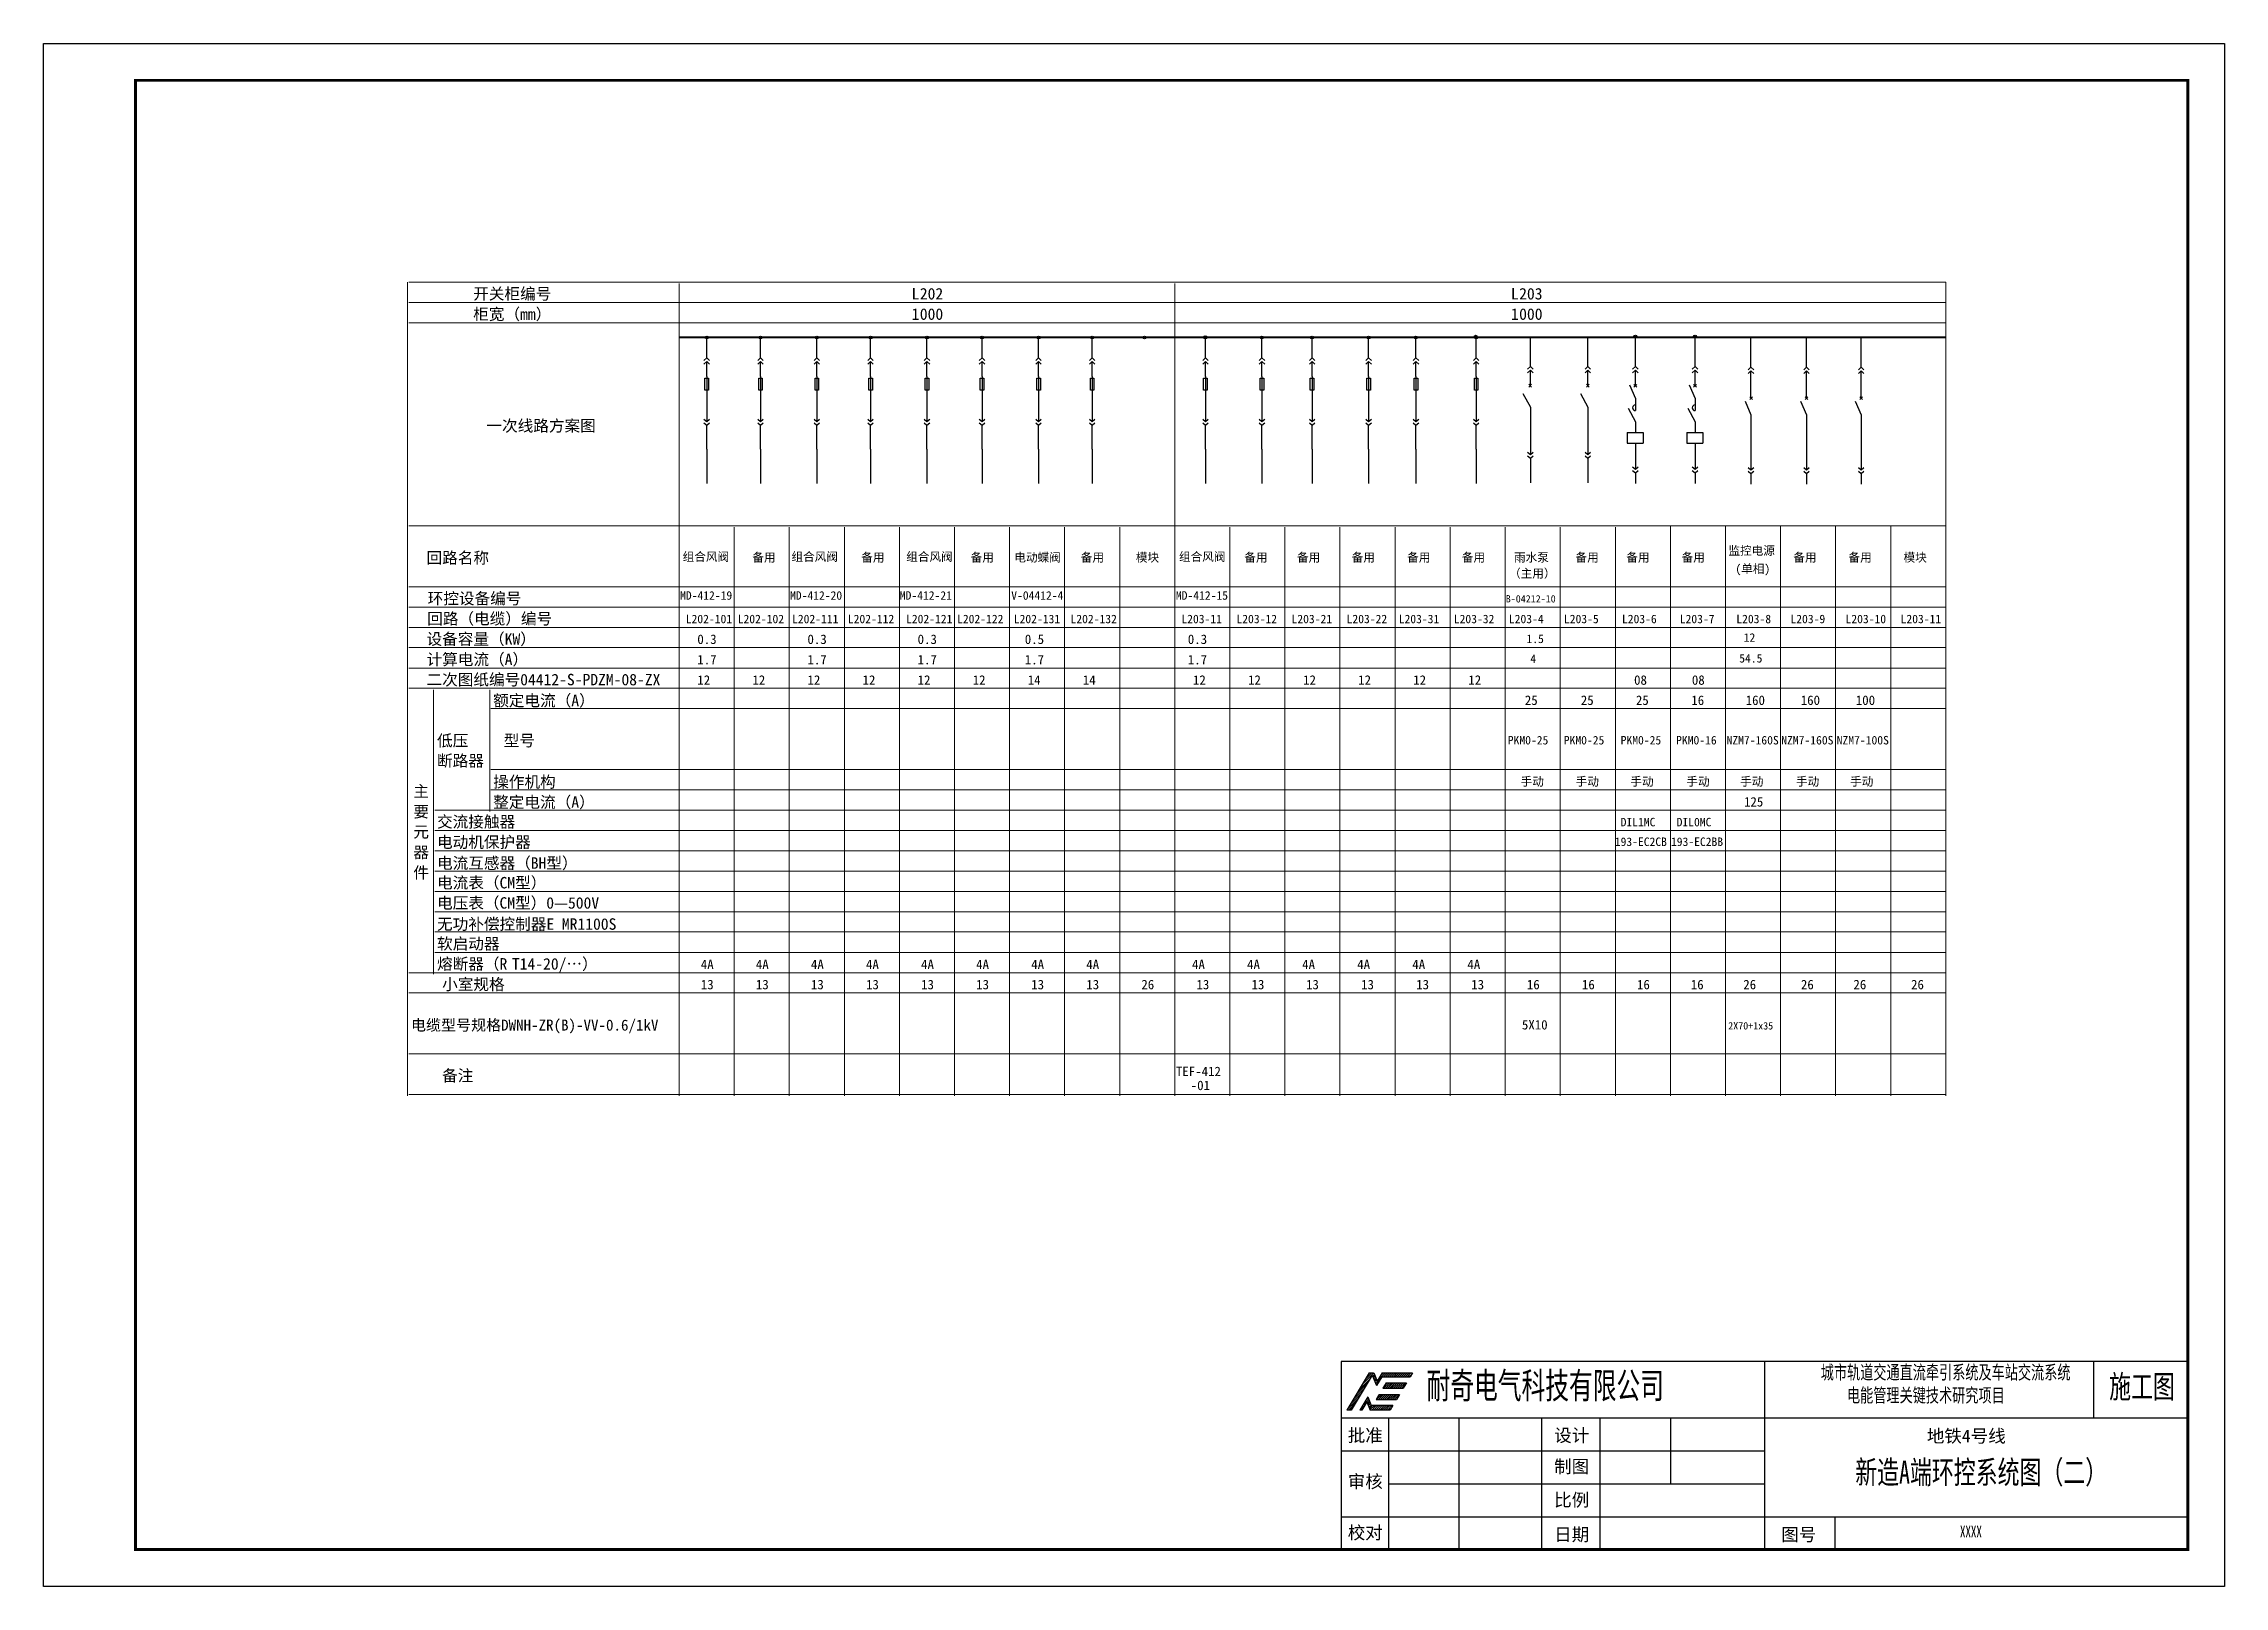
# Model space of a CAD drawing. Extents: x 816817 to 1103369, y -233155 to -214053.
# Drawn here: x 1091489 to 1103369, y -222453 to -214053 of the extents above; entities outside this region: 3.
import ezdxf
from ezdxf.enums import TextEntityAlignment as Align

# ---------------------------------------------------------------- set-up
doc = ezdxf.new("R2010")
doc.units = 0
doc.header["$LTSCALE"] = 100
doc.header["$MEASUREMENT"] = 0
doc.linetypes.add('AUSGEZOGEN', pattern=[0])
doc.linetypes.add('CONTINOUS', pattern=[2.5, 1.25, 0.25, 0.25, 0.25, 0.25, 0.25])
doc.layers.get('0').update_dxf_attribs({"color": 252, "linetype": 'CONTINUOUS'})
for name, color, linetype in [('SINGLELINE', 7, 'CONTINUOUS'), ('图框', 4, 'CONTINUOUS'), ('文字', 7, 'CONTINUOUS'), ('标注 @ 100', 7, 'CONTINUOUS')]:
    doc.layers.add(name, color=color, linetype=linetype)
doc.styles.add('CZ', font='romans.shx', dxfattribs={"width": 0.7, "bigfont": 'hztxt.shx'})
doc.styles.add('HT', font='simhei.ttf')
doc.styles.get("Standard").update_dxf_attribs({"font": 'COMPLEX', "width": 0.666667, "bigfont": 'DXT'})
doc.styles.add('WEN', font='', dxfattribs={"width": 0.7})
doc.styles.add('WMF-宋体1', font='')
doc.styles.get('WEN').set_extended_font_data('SimSun')
doc.styles.get('WMF-宋体1').set_extended_font_data('SimSun')
pattern_1 = [(45, (965297.757, -248823.082), (-26.60573, 26.60573), [])]

# ---------------------------------------------------------------- blocks, each defined once
blk = doc.blocks.new('图框')
at = {"layer": '图框'}
h = blk.add_hatch(dxfattribs=at)
h.set_pattern_fill('ANSI31', color=5, scale=11.850767)
h.set_pattern_definition(pattern_1)
h.paths.add_polyline_path([(1013864, -235026), (1013937, -234905), (1013353, -234905), (1013257, -234665), (1013039, -235026), (1013091, -235026), (1013227, -234800), (1013318, -235026)], flags=17)
h.paths.add_polyline_path([(1012684, -235026), (1012807, -235026), (1013380, -234075), (1013493, -234358), (1013636, -234122), (1014409, -234122), (1014474, -234014), (1013649, -234014), (1013511, -234242), (1013420, -234014), (1013294, -234014)])
h = blk.add_hatch(dxfattribs=at)
h.set_pattern_fill('ANSI31', color=256, scale=11.850767)
h.set_pattern_definition(pattern_1)
h.paths.add_polyline_path([(1014312, -234282), (1013758, -234282), (1013666, -234434), (1014220, -234434)])
h.paths.add_polyline_path([(1014121, -234599), (1013567, -234599), (1013483, -234738), (1014037, -234738)])
h = blk.add_hatch(dxfattribs=at)
h.set_pattern_fill('ANSI31', color=3, scale=11.850767)
h.set_pattern_definition(pattern_1)
h.paths.add_polyline_path([(1013758, -234282), (1013666, -234434), (1014220, -234434), (1014312, -234282)])
h.paths.add_polyline_path([(1013567, -234599), (1013483, -234738), (1014037, -234738), (1014121, -234599)])
for p, q in [((1012536, -233704), (1012536, -238826)), ((1013294, -234014), (1012684, -235026)), ((1013294, -234014), (1013417, -234014)), ((1013420, -234014), (1013511, -234242)), ((1013649, -234014), (1013511, -234242)), ((1013649, -234014), (1014474, -234014)), ((1014474, -234014), (1014409, -234122)), ((1024062, -233704), (1024062, -238826)), ((1033026, -233704), (1033026, -235240)), ((1035587, -238826), (1035587, -233704)), ((1013380, -234075), (1012807, -235026)), ((1013380, -234075), (1013493, -234358)), ((1013567, -234599), (1013483, -234738)), ((1013636, -234122), (1013493, -234358)), ((1013567, -234599), (1014121, -234599)), ((1013636, -234122), (1014409, -234122)), ((1013758, -234282), (1013666, -234434)), ((1013666, -234434), (1014220, -234434)), ((1013758, -234282), (1014312, -234282)), ((1014121, -234599), (1014037, -234738)), ((1014312, -234282), (1014220, -234434)), ((1012807, -235026), (1012684, -235026)), ((1013257, -234665), (1013039, -235026)), ((1013091, -235026), (1013039, -235026)), ((1013227, -234800), (1013091, -235026)), ((1013227, -234800), (1013318, -235026)), ((1013257, -234665), (1013353, -234905)), ((1013864, -235026), (1013318, -235026)), ((1013937, -234905), (1013353, -234905)), ((1013483, -234738), (1014037, -234738)), ((1013937, -234905), (1013864, -235026)), ((1012536, -235240), (1024062, -235240)), ((1013817, -235240), (1013817, -238826)), ((1015737, -235240), (1015737, -238826)), ((1017985, -235240), (1017985, -237033)), ((1019579, -235240), (1019579, -238826)), ((1021500, -235240), (1021500, -237033)), ((1024062, -235240), (1035587, -235240)), ((1012536, -236137), (1024062, -236137)), ((1013817, -237033), (1024062, -237033)), ((1024062, -237033), (1024062, -237033)), ((1012536, -237930), (1024062, -237930)), ((1024062, -237930), (1035587, -237930)), ((1025982, -237930), (1025982, -238826)), ((1012536, -238826), (1035587, -238826))]:
    blk.add_line(p, q, dxfattribs=at)
at = {"layer": '图框', "lineweight": 30}
for p, q in [((1035587, -233704), (1012536, -233704)), ((1012536, -233704), (1012536, -238826))]:
    blk.add_line(p, q, dxfattribs=at)
at = {"layer": '图框', "linetype": 'CONTINOUS'}
for p, q in [((1017985, -237033), (1017985, -238826)), ((1021500, -238826), (1021500, -238826))]:
    blk.add_line(p, q, dxfattribs=at)
at = {"layer": '图框', "color": 0, "ltscale": 0.2, "style": 'HT'}
for s, p in [('批准', (1012711, -235889)), ('设计', (1018334, -235889)), ('地铁4号线', (1028485, -235907)), ('制图', (1018334, -236736)), ('审核', (1012711, -237145)), ('比例', (1018334, -237647)), ('校对', (1012711, -238539)), ('日期', (1018334, -238589)), ('图号', (1024520, -238589))]:
    blk.add_text(s, height=350, dxfattribs=at).set_placement(p)
at = {"layer": '图框', "color": 0, "insert": (1014858, -234002), "char_height": 711.05, "attachment_point": 1}
blk.add_mtext_dynamic_manual_height_columns('{\\fSimSun|b0|i0|c134|p2;耐奇电气科技有限公司}', width=8427.24, gutter_width=12.5, heights=[0], dxfattribs=at)
blk = doc.blocks.new('X2')
at = {"layer": 'SINGLELINE'}
for p, q in [((150.76, 253.71), (151.5, 254.45)), ((150.76, 252.72), (151.5, 253.46)), ((152.24, 253.71), (151.5, 254.45)), ((152.24, 252.72), (151.5, 253.46)), ((150.76, 237.79), (151.5, 237.15)), ((151.5, 237.15), (152.24, 237.79)), ((150.76, 236.8), (151.5, 236.16)), ((151.5, 236.16), (152.24, 236.8)), ((151.5, 229.61), (151.5, 236.3)), ((151.5, 229.61), (151.5, 220.26))]:
    blk.add_line(p, q, dxfattribs=at)
at = {"layer": 'SINGLELINE', "color": 7}
for points in [[(151.5, 254.45), (151.5, 260)], [(151.5, 250.1), (151.5, 253.46)], [(151.5, 249.4), (151.5, 253.46)], [(151.5, 249.4), (151.5, 237.15)]]:
    blk.add_lwpolyline(points, dxfattribs=at)
at = {"layer": 'SINGLELINE'}
blk.add_lwpolyline([(151.01, 248.92), (151.99, 248.92), (151.99, 245.63), (151.01, 245.63)], close=True, dxfattribs=at)
at = {"layer": 'SINGLELINE', "color": 7, "linetype": 'AUSGEZOGEN'}
for radius in [0.396, 0.198]:
    blk.add_circle((151.5, 260), radius, dxfattribs=at)
blk = doc.blocks.new('1231')
at = {"layer": 'SINGLELINE', "linetype": 'Continuous'}
for p, q in [((135.36, 251.06), (136.11, 251.81)), ((135.36, 250.06), (136.11, 250.81)), ((136.86, 251.06), (136.11, 251.81)), ((136.86, 250.06), (136.11, 250.81)), ((133.9, 233.84), (138.26, 233.84)), ((136.11, 236.74), (136.11, 233.84)), ((133.9, 230.93), (138.26, 230.93)), ((135.36, 224.47), (136.11, 223.82)), ((135.36, 223.47), (136.11, 222.82)), ((136.11, 223.82), (136.86, 224.47)), ((136.11, 222.82), (136.86, 223.47)), ((136.11, 222.82), (136.11, 222.78)), ((136.11, 222.82), (136.11, 219.92))]:
    blk.add_line(p, q, dxfattribs=at)
for points in [[(136.11, 251.81), (136.11, 259.92)], [(136.11, 246.71), (136.11, 250.81)], [(136.11, 247.42), (136.11, 250.81)], [(134.48, 246.79), (136.11, 243.04)], [(136.48, 246.94), (135.73, 246.19)], [(135.73, 246.94), (136.48, 246.19)], [(134.11, 240.49), (136.11, 236.74)], [(136.11, 243.04), (136.11, 239.8)], [(133.9, 233.84), (133.9, 230.93)], [(138.26, 233.84), (138.26, 230.93)], [(136.11, 230.93), (136.11, 223.82)]]:
    blk.add_lwpolyline(points, dxfattribs=at)
for radius in [0.4, 0.2]:
    blk.add_circle((136.11, 259.92), radius, dxfattribs=at)
blk.add_arc((136.11, 240.57), 0.768, 90, 270, dxfattribs=at)
blk.add_point((136.11, 259.92), dxfattribs=at)

msp = doc.modelspace()

# ---------------------------------------------------------------- linework, layer by layer
for p, q in [((1100775, -215829), (1100790, -215814)), ((1100775, -215849), (1100790, -215834)), ((1100805, -215829), (1100790, -215814)), ((1100805, -215849), (1100790, -215834)), ((1101077, -215829), (1101092, -215814)), ((1101077, -215849), (1101092, -215834)), ((1101107, -215829), (1101092, -215814)), ((1101107, -215849), (1101092, -215834)), ((1101375, -215829), (1101390, -215814)), ((1101375, -215849), (1101390, -215834)), ((1101405, -215829), (1101390, -215814)), ((1101405, -215849), (1101390, -215834)), ((1100790, -216172), (1100790, -216232)), ((1101092, -216172), (1101092, -216232)), ((1101390, -216172), (1101390, -216232)), ((1100775, -216361), (1100790, -216374)), ((1100775, -216381), (1100790, -216394)), ((1100790, -216374), (1100805, -216361)), ((1100790, -216394), (1100805, -216381)), ((1100790, -216394), (1100790, -216452)), ((1100790, -216394), (1100790, -216395)), ((1101077, -216361), (1101092, -216374)), ((1101077, -216381), (1101092, -216394)), ((1101092, -216374), (1101107, -216361)), ((1101092, -216394), (1101107, -216381)), ((1101092, -216394), (1101092, -216452)), ((1101092, -216394), (1101092, -216395)), ((1101375, -216361), (1101390, -216374)), ((1101375, -216381), (1101390, -216394)), ((1101390, -216374), (1101405, -216361)), ((1101390, -216394), (1101405, -216381)), ((1101390, -216394), (1101390, -216395)), ((1101390, -216394), (1101390, -216452))]:
    msp.add_line(p, q)
at = {"color": 7, "lineweight": 0}
for points in [[(1093471, -215352), (1093471, -219782)], [(1093479, -215352), (1101851, -215352)], [(1094951, -215359), (1094951, -219782)], [(1101851, -215352), (1101851, -219782)], [(1093479, -215463), (1101851, -215463)], [(1093479, -215573), (1101851, -215573)], [(1093479, -216679), (1101851, -216679)], [(1095251, -216686), (1095251, -219782)], [(1095551, -216686), (1095551, -219782)], [(1095851, -216686), (1095851, -219782)], [(1096151, -216686), (1096151, -219782)], [(1096451, -216686), (1096451, -219782)], [(1096751, -216686), (1096751, -219782)], [(1097051, -216686), (1097051, -219782)], [(1097351, -216686), (1097351, -219782)], [(1097951, -216686), (1097951, -219782)], [(1098251, -216686), (1098251, -219782)], [(1098551, -216686), (1098551, -219782)], [(1098851, -216686), (1098851, -219782)], [(1099151, -216686), (1099151, -219782)], [(1099451, -216686), (1099451, -219782)], [(1099751, -216686), (1099751, -219782)], [(1100051, -216686), (1100051, -219782)], [(1100351, -216679), (1100351, -219782)], [(1100651, -216679), (1100651, -219782)], [(1100951, -216679), (1100951, -219782)], [(1101251, -216679), (1101251, -219782)], [(1101251, -216679), (1101251, -219782)], [(1101551, -216679), (1101551, -219782)], [(1093479, -217011), (1101851, -217011)], [(1093479, -217121), (1101851, -217121)], [(1093479, -217232), (1101851, -217232)], [(1093479, -217342), (1101851, -217342)], [(1093479, -217453), (1101851, -217453)], [(1093479, -217563), (1101851, -217563)], [(1093613, -217571), (1093613, -219119)], [(1093919, -217571), (1093919, -218234)], [(1093926, -217674), (1101851, -217674)], [(1093926, -218006), (1101851, -218006)], [(1093926, -218116), (1101851, -218116)], [(1093620, -218227), (1101851, -218227)], [(1093620, -218337), (1101851, -218337)], [(1093620, -218448), (1101851, -218448)], [(1093620, -218559), (1101851, -218559)], [(1093620, -218669), (1101851, -218669)], [(1093620, -218780), (1101851, -218780)], [(1093620, -218890), (1101851, -218890)], [(1093620, -219001), (1101851, -219001)], [(1093479, -219112), (1101851, -219112)], [(1093479, -219222), (1101851, -219222)], [(1093479, -219554), (1101851, -219554)], [(1093479, -219775), (1101851, -219775)]]:
    msp.add_lwpolyline(points, dxfattribs=at)
at = {"color": 1, "lineweight": 0}
msp.add_lwpolyline([(1097651, -215359), (1097651, -219782)], dxfattribs=at)
for points in [[(1100790, -215814), (1100790, -215652)], [(1101092, -215814), (1101092, -215652)], [(1101390, -215814), (1101390, -215652)], [(1100790, -215981), (1100790, -215834)], [(1100790, -215967), (1100790, -215834)], [(1101092, -215981), (1101092, -215834)], [(1101092, -215967), (1101092, -215834)], [(1101390, -215967), (1101390, -215834)], [(1101390, -215981), (1101390, -215834)], [(1100798, -215976), (1100783, -215991)], [(1100783, -215976), (1100798, -215991)], [(1101100, -215976), (1101085, -215991)], [(1101085, -215976), (1101100, -215991)], [(1101383, -215976), (1101398, -215991)], [(1101398, -215976), (1101383, -215991)], [(1100758, -216000), (1100790, -216075)], [(1100790, -216075), (1100790, -216172)], [(1101060, -216000), (1101092, -216075)], [(1101092, -216075), (1101092, -216172)], [(1101358, -216000), (1101390, -216075)], [(1101390, -216075), (1101390, -216172)], [(1100790, -216232), (1100790, -216374)], [(1101092, -216232), (1101092, -216374)], [(1101390, -216232), (1101390, -216374)]]:
    msp.add_lwpolyline(points)
for radius in [8, 4]:
    msp.add_circle((1097817, -215652), radius)
msp.add_point((1097817, -215652))
at = {"layer": 'SINGLELINE', "linetype": 'Continuous'}
for p, q in [((1099573, -215826), (1099588, -215811)), ((1099573, -215846), (1099588, -215831)), ((1099603, -215826), (1099588, -215811)), ((1099603, -215846), (1099588, -215831)), ((1099886, -215826), (1099901, -215811)), ((1099886, -215846), (1099901, -215831)), ((1099916, -215826), (1099901, -215811)), ((1099916, -215846), (1099901, -215831)), ((1099588, -216033), (1099588, -216149)), ((1099901, -216033), (1099901, -216149)), ((1099573, -216278), (1099588, -216291)), ((1099573, -216298), (1099588, -216311)), ((1099588, -216291), (1099603, -216278)), ((1099588, -216311), (1099603, -216298)), ((1099588, -216311), (1099588, -216445)), ((1099588, -216311), (1099588, -216312)), ((1099886, -216278), (1099901, -216291)), ((1099886, -216298), (1099901, -216311)), ((1099901, -216291), (1099916, -216278)), ((1099901, -216311), (1099916, -216298)), ((1099901, -216311), (1099901, -216445)), ((1099901, -216311), (1099901, -216312))]:
    msp.add_line(p, q, dxfattribs=at)
at = {"layer": 'SINGLELINE', "const_width": 10}
for points in [[(1094951, -215652), (1095101, -215652)], [(1095101, -215652), (1095251, -215652)], [(1095251, -215652), (1095401, -215652)], [(1095401, -215652), (1095551, -215652)], [(1095551, -215652), (1095701, -215652)], [(1095701, -215652), (1095851, -215652)], [(1095851, -215652), (1096001, -215652)], [(1096001, -215652), (1096151, -215652)], [(1096151, -215652), (1096301, -215652)], [(1096301, -215652), (1096451, -215652)], [(1096451, -215652), (1096601, -215652)], [(1096601, -215652), (1096751, -215652)], [(1096751, -215652), (1096901, -215652)], [(1096901, -215652), (1097051, -215652)], [(1097051, -215652), (1097201, -215652)], [(1097201, -215652), (1097351, -215652)], [(1097351, -215652), (1097501, -215652)], [(1097501, -215652), (1097651, -215652)], [(1097651, -215652), (1097801, -215652)], [(1097801, -215652), (1097951, -215652)], [(1097951, -215652), (1098101, -215652)], [(1098101, -215652), (1098251, -215652)], [(1098251, -215652), (1098401, -215652)], [(1098401, -215652), (1098551, -215652)], [(1098551, -215652), (1098701, -215652)], [(1098701, -215652), (1098851, -215652)], [(1098851, -215652), (1099001, -215652)], [(1099001, -215652), (1099151, -215652)], [(1099151, -215652), (1099301, -215652)], [(1099301, -215652), (1099451, -215652)], [(1099451, -215652), (1099601, -215652)], [(1099601, -215652), (1099751, -215652)], [(1099751, -215652), (1099901, -215652)], [(1099901, -215652), (1100051, -215652)], [(1100051, -215652), (1100201, -215652)], [(1100201, -215652), (1101851, -215652)]]:
    msp.add_lwpolyline(points, dxfattribs=at)
at = {"layer": 'SINGLELINE', "linetype": 'Continuous'}
for points in [[(1099588, -215811), (1099588, -215649)], [(1099901, -215811), (1099901, -215649)], [(1099588, -215899), (1099588, -215831)], [(1099588, -215913), (1099588, -215831)], [(1099901, -215913), (1099901, -215831)], [(1099901, -215899), (1099901, -215831)], [(1099547, -215958), (1099588, -216033)], [(1099595, -215908), (1099580, -215923)], [(1099580, -215908), (1099595, -215923)], [(1099861, -215958), (1099901, -216033)], [(1099894, -215908), (1099909, -215923)], [(1099909, -215908), (1099894, -215923)], [(1099588, -216149), (1099588, -216291)], [(1099901, -216149), (1099901, -216291)]]:
    msp.add_lwpolyline(points, dxfattribs=at)
at = {"layer": 'SINGLELINE', "color": 7, "linetype": 'AUSGEZOGEN'}
for radius in [7.92, 3.96]:
    msp.add_circle((1097486, -215653), radius, dxfattribs=at)
at = {"layer": 'SINGLELINE', "linetype": 'Continuous'}
for radius in [8, 4]:
    msp.add_circle((1099290, -215649), radius, dxfattribs=at)
msp.add_point((1099290, -215649), dxfattribs=at)
at = {"layer": '图框'}
msp.add_lwpolyline([(1091489, -214053), (1103369, -214053), (1103369, -222453), (1091489, -222453)], close=True, dxfattribs=at)
at = {"layer": '图框', "const_width": 16}
msp.add_lwpolyline([(1091989, -214253), (1103169, -214253), (1103169, -222253), (1091989, -222253)], close=True, dxfattribs=at)

# ---------------------------------------------------------------- block references
at = {"xscale": 20, "yscale": 20, "zscale": 20}
for p in [(1097438, -220847), (1097763, -220847)]:
    msp.add_blockref('1231', p, dxfattribs=at)
at = {"layer": 'SINGLELINE', "xscale": 20, "yscale": 20, "zscale": 20}
for p in [(1092071, -220853), (1092364, -220853), (1092671, -220853), (1092964, -220853), (1093271, -220853), (1093571, -220853), (1093879, -220853), (1094171, -220853), (1094788, -220853), (1095096, -220853), (1095369, -220853), (1095677, -220853), (1095935, -220853), (1096263, -220853)]:
    msp.add_blockref('X2', p, dxfattribs=at)
at = {"layer": '图框', "color": 0, "linetype": 'CONTINOUS', "xscale": 0.1999999999534339, "yscale": 0.1999999999970896, "zscale": 0.2}
msp.add_blockref('图框', (896051, -174488), dxfattribs=at)

# ---------------------------------------------------------------- texts
at = {"color": 7, "lineweight": 0, "style": 'WMF-宋体1'}
for s, height, p in [('        开关柜编号', 62.36, (1093490, -215446)), ('L', 62.4, (1096217, -215446)), ('L', 62.4, (1099482, -215446)), ('        柜宽（mm）', 62.36, (1093490, -215557)), ('1', 62.4, (1096217, -215557)), ('202', 62.4, (1096262, -215446)), ('000', 62.4, (1096262, -215557)), ('1', 62.4, (1099482, -215557)), ('203', 62.4, (1099527, -215446)), ('000', 62.4, (1099527, -215557)), ('一次线路方案图', 62.4, (1093901, -216165)), ('监控电源', 46.4, (1100667, -216837)), ('  回路名称', 62.4, (1093490, -216884)), ('组合风阀', 46.4, (1094970, -216870)), ('备用', 46.4, (1095350, -216874)), ('组合风阀', 46.4, (1095563, -216870)), ('备用', 46.4, (1095943, -216874)), ('组合风阀', 46.4, (1096188, -216870)), ('备用', 46.4, (1096539, -216874)), ('电动蝶阀', 46.4, (1096777, -216874)), ('备用', 46.4, (1097139, -216874)), ('模块', 46.4, (1097439, -216874)), ('组合风阀', 46.4, (1097674, -216870)), ('备用', 46.4, (1098030, -216874)), ('备用', 46.4, (1098317, -216874)), ('备用', 46.4, (1098615, -216874)), ('备用', 46.4, (1098917, -216874)), ('备用', 46.4, (1099215, -216874)), ('雨水泵', 46.4, (1099499, -216874)), ('（主用）', 46.4, (1099472, -216961)), ('备用', 46.4, (1099834, -216874)), ('备用', 46.4, (1100111, -216874)), ('备用', 46.4, (1100412, -216874)), ('(单相)', 46.4, (1100705, -216936)), ('备用', 46.4, (1101021, -216874)), ('备用', 46.4, (1101321, -216874)), ('模块', 46.4, (1101621, -216874)), ('环控设备编号', 62.4, (1093581, -217105)), ('MD-412-19', 46.4, (1094956, -217081)), ('MD-412-20', 46.4, (1095555, -217081)), ('MD-412-21', 46.4, (1096153, -217081)), ('MD-412-15', 46.4, (1097657, -217081)), (' 回路（电缆）编号', 62.4, (1093536, -217215)), ('L202-101', 46.4, (1094987, -217209)), ('L202-102', 46.4, (1095270, -217209)), ('L202-111', 46.4, (1095566, -217209)), ('L202-112', 46.4, (1095870, -217209)), ('L202-121', 46.4, (1096187, -217209)), ('L202-122', 46.4, (1096465, -217209)), ('L202-131', 46.4, (1096774, -217209)), ('L202-132', 46.4, (1097083, -217209)), ('L203-11', 46.4, (1097687, -217209)), ('L203-12', 46.4, (1097987, -217209)), ('L203-21', 46.4, (1098287, -217209)), ('L203-22', 46.4, (1098587, -217209)), ('L203-31', 46.4, (1098871, -217209)), ('L203-32', 46.4, (1099171, -217209)), ('B-04212-10', 40, (1099454, -217096)), ('L203-4', 46.4, (1099471, -217209)), ('L203-5', 46.4, (1099771, -217209)), ('L203-6', 46.4, (1100087, -217209)), ('L203-7', 46.4, (1100402, -217209)), ('L203-8', 46.4, (1100710, -217209)), ('L203-9', 46.4, (1101005, -217209)), ('L203-10', 46.4, (1101305, -217209)), ('L203-11', 46.4, (1101605, -217209)), ('  设备容量（KW）', 62.4, (1093490, -217326)), ('0.3', 51.5, (1095050, -217322)), ('0.3', 51.5, (1095650, -217322)), ('0.3', 51.5, (1096250, -217322)), ('0.5', 51.5, (1096834, -217322)), ('0.3', 51.5, (1097722, -217322)), ('1.5', 46.4, (1099567, -217317)), ('12', 46.4, (1100750, -217310)), ('  计算电流（A）', 62.4, (1093490, -217437)), ('1.7', 51.5, (1095050, -217433)), ('1.7', 51.5, (1095650, -217433)), ('1.7', 51.5, (1096250, -217433)), ('1.7', 51.5, (1096834, -217433)), ('1.7', 51.5, (1097722, -217433)), ('4', 46.4, (1099588, -217425)), ('54.5', 46.4, (1100726, -217423)), ('  二次图纸编号04412-S-PDZM-08-ZX', 62.36, (1093490, -217547)), ('12', 51.5, (1095050, -217544)), ('12', 51.5, (1095350, -217544)), ('12', 51.5, (1095650, -217544)), ('12', 51.5, (1095950, -217544)), ('12', 51.5, (1096250, -217544)), ('12', 51.5, (1096550, -217544)), ('14', 51.5, (1096850, -217544)), ('14', 51.5, (1097150, -217544)), ('12', 51.5, (1097750, -217544)), ('12', 51.5, (1098050, -217544)), ('12', 51.5, (1098350, -217544)), ('12', 51.5, (1098650, -217544)), ('12', 51.5, (1098950, -217544)), ('12', 51.5, (1099250, -217544)), ('08', 51.5, (1100153, -217544)), ('08', 51.5, (1100468, -217544)), ('额定电流（A）', 62.4, (1093938, -217661)), ('25', 51.5, (1099558, -217654)), ('25', 51.5, (1099863, -217654)), ('25', 51.5, (1100163, -217654)), ('16', 51.5, (1100465, -217654)), ('160', 51.5, (1100761, -217654)), ('160', 51.5, (1101061, -217654)), ('100', 51.5, (1101361, -217654)), ('低压', 62.4, (1093632, -217879)), ('型号', 62.4, (1093995, -217879)), ('PKM0-25', 46.4, (1099465, -217869)), ('PKM0-25', 46.4, (1099770, -217869)), ('PKM0-25', 46.4, (1100080, -217869)), ('PKM0-16', 46.4, (1100382, -217869)), ('NZM7-160S', 46.4, (1100657, -217869)), ('NZM7-160S', 46.4, (1100955, -217869)), ('NZM7-100S', 46.4, (1101257, -217869)), ('断路器', 62.4, (1093632, -217989)), ('主', 62.4, (1093503, -218155)), ('操作机构', 62.4, (1093938, -218104)), ('手动', 46.4, (1099535, -218094)), ('手动', 46.4, (1099835, -218094)), ('手动', 46.4, (1100133, -218094)), ('手动', 46.4, (1100438, -218094)), ('手动', 46.4, (1100731, -218094)), ('手动', 46.4, (1101035, -218094)), ('手动', 46.4, (1101330, -218094)), ('要', 62.4, (1093503, -218266)), ('整定电流（A）', 62.4, (1093938, -218214)), ('125', 51.5, (1100752, -218207)), ('元', 62.4, (1093503, -218376)), ('交流接触器', 62.4, (1093632, -218321)), ('DIL1MC', 46.4, (1100080, -218315)), ('DIL0MC', 46.4, (1100385, -218315)), ('器', 62.4, (1093503, -218487)), ('电动机保护器', 62.4, (1093632, -218432)), ('电流互感器（BH型）', 62.4, (1093632, -218546)), ('193-EC2CB', 46.4, (1100048, -218422)), ('193-EC2BB', 46.4, (1100354, -218422)), ('件', 62.4, (1093503, -218598)), ('电流表（CM型）', 62.4, (1093632, -218653)), ('电压表（CM型）0—500V', 62.36, (1093632, -218763)), ('无功补偿控制器E', 62.4, (1093632, -218878)), ('MR1100S', 62.4, (1094312, -218878)), ('软启动器', 62.4, (1093632, -218985)), ('熔断器（R', 62.4, (1093632, -219095)), ('T14-20/…）', 62.4, (1094040, -219095)), ('4A', 51.5, (1095069, -219092)), ('4A', 51.5, (1095369, -219092)), ('4A', 51.5, (1095669, -219092)), ('4A', 51.5, (1095969, -219092)), ('4A', 51.5, (1096269, -219092)), ('4A', 51.5, (1096569, -219092)), ('4A', 51.5, (1096869, -219092)), ('4A', 51.5, (1097169, -219092)), ('4A', 51.5, (1097745, -219092)), ('4A', 51.5, (1098045, -219092)), ('4A', 51.5, (1098345, -219092)), ('4A', 51.5, (1098645, -219092)), ('4A', 51.5, (1098945, -219092)), ('4A', 51.5, (1099245, -219092)), ('    小室规格', 62.4, (1093490, -219206)), ('13', 51.5, (1095069, -219202)), ('13', 51.5, (1095369, -219202)), ('13', 51.5, (1095669, -219202)), ('13', 51.5, (1095969, -219202)), ('13', 51.5, (1096269, -219202)), ('13', 51.5, (1096569, -219202)), ('13', 51.5, (1096869, -219202)), ('13', 51.5, (1097169, -219202)), ('26', 51.5, (1097469, -219202)), ('13', 51.5, (1097769, -219202)), ('13', 51.5, (1098069, -219202)), ('13', 51.5, (1098366, -219202)), ('13', 51.5, (1098666, -219202)), ('13', 51.5, (1098966, -219202)), ('13', 51.5, (1099266, -219202)), ('16', 51.5, (1099569, -219202)), ('16', 51.5, (1099869, -219202)), ('16', 51.5, (1100169, -219202)), ('16', 51.5, (1100462, -219202)), ('26', 51.5, (1100748, -219202)), ('26', 51.5, (1101062, -219202)), ('26', 51.5, (1101348, -219202)), ('26', 51.5, (1101662, -219202)), ('电缆型号规格DWNH-ZR(B)-VV-0.6/1kV', 60, (1093490, -219427)), ('5X10', 51.5, (1099542, -219421)), ('2X70+1x35', 40, (1100666, -219421)), ('    备注', 62.4, (1093490, -219703)), ('TEF-412', 51.5, (1097657, -219675)), ('-01', 51.5, (1097738, -219751))]:
    msp.add_text(s, height=height, dxfattribs=at).set_placement(p)
at = {"color": 1, "lineweight": 0, "style": 'WMF-宋体1'}
msp.add_text('V-04412-4', height=46.4, dxfattribs=at).set_placement((1096760, -217081))
at = {"style": 'CZ', "width": 0.7}
for s, p in [('结构', (817259, -224664)), ('统', (817963, -225734)), ('结构', (817259, -233164))]:
    msp.add_text(s, height=400, rotation=90, dxfattribs=at).set_placement(p)
at = {"layer": '文字', "color": 7, "ltscale": 0.2, "style": 'WEN', "width": 0.7}
for s, height, p in [('施工图', 125, (1102920, -221428)), ('新造A端环控系统图（二）', 125, (1102044, -221894)), ('XXXX', 62.5, (1101988, -222186))]:
    msp.add_text(s, height=height, dxfattribs=at).set_placement(p, align=Align.CENTER)
at = {"layer": '标注 @ 100', "linetype": 'CONTINOUS', "insert": (1101170, -221250), "char_height": 75, "attachment_point": 1, "style": 'WEN'}
msp.add_mtext_dynamic_manual_height_columns('城市轨道交通直流牵引系统及车站交流系统\\P    电能管理关键技术研究项目', width=3585.75, gutter_width=25, heights=[0], dxfattribs=at)

doc.saveas('drawing.dxf')
